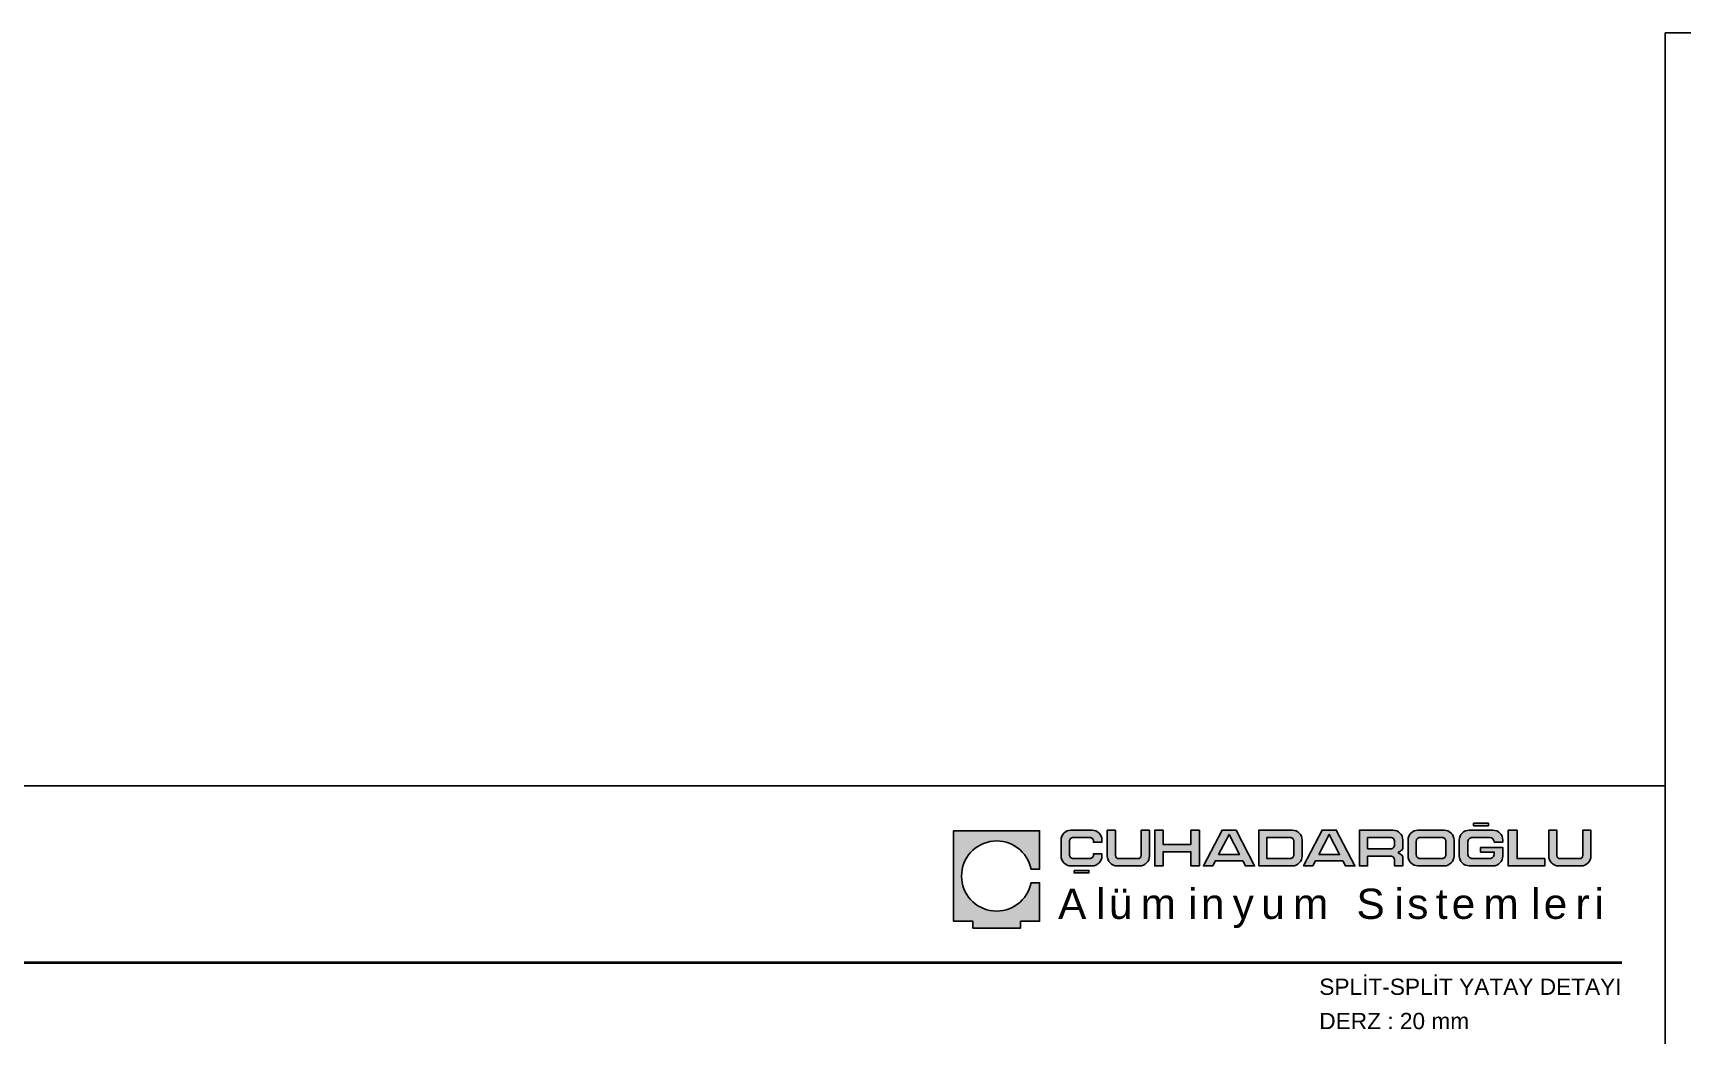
# Model space of a CAD drawing. Header units: millimetres. Extents: x -624 to 1947, y 11274 to 11571.
# Drawn here: x 1548.8 to 1739.4, y 11455.5 to 11571.3 of the extents above; entities that cross this region are included whole.
import ezdxf

# ---------------------------------------------------------------- set-up
doc = ezdxf.new("R2010")
doc.units = ezdxf.units.MM
doc.layers.add('Antet', color=7, linetype='Continuous')
doc.styles.get("Standard").update_dxf_attribs({"font": 'arial.ttf'})

# ---------------------------------------------------------------- blocks, each defined once
blk = doc.blocks.new('logo')
at = {"layer": 'Antet'}
blk.add_hatch(color=255, dxfattribs=at).paths.add_polyline_path([(-430216.08, 79965.4), (-430215.09, 79965.4), (-430215.09, 79969.85), (-430225.03, 79969.85), (-430225.03, 79959.39), (-430222.81, 79959.39), (-430222.81, 79958.6), (-430217.31, 79958.6), (-430217.31, 79959.39), (-430215.09, 79959.39), (-430215.09, 79963.83), (-430216.08, 79963.83, -10.235635)])
h = blk.add_hatch(color=255, dxfattribs=at)
h.paths.add_polyline_path([(-430211.64, 79968.64, -0.414214), (-430211.2, 79969.07), (-430209.3, 79969.07, -0.414214), (-430208.87, 79968.64), (-430208.87, 79968.51), (-430207.89, 79968.51), (-430207.89, 79968.77, 0.414214), (-430209.03, 79969.91), (-430211.48, 79969.91, 0.414214), (-430212.62, 79968.77), (-430212.62, 79966.93, 0.414214), (-430211.48, 79965.79), (-430209.03, 79965.79, 0.414214), (-430207.89, 79966.93), (-430207.89, 79967.18), (-430208.87, 79967.18), (-430208.87, 79967.06, -0.414214), (-430209.3, 79966.63), (-430211.2, 79966.63, -0.414214), (-430211.64, 79967.06)])
h.paths.add_polyline_path([(-430211.12, 79965.27), (-430211.12, 79964.98), (-430209.39, 79964.98), (-430209.39, 79965.27)])
h.paths.add_polyline_path([(-430203.54, 79965.79, 0.414214), (-430202.4, 79966.93), (-430202.4, 79969.91), (-430203.36, 79969.91), (-430203.36, 79966.97, -0.414214), (-430203.7, 79966.63), (-430205.98, 79966.63, -0.414214), (-430206.33, 79966.97), (-430206.33, 79969.91), (-430207.28, 79969.91), (-430207.28, 79966.93, 0.414214), (-430206.14, 79965.79)])
h.paths.add_polyline_path([(-430200.82, 79967.43), (-430197.61, 79967.43), (-430197.61, 79965.79), (-430196.63, 79965.79), (-430196.63, 79969.91), (-430197.61, 79969.91), (-430197.61, 79968.27), (-430200.82, 79968.27), (-430200.82, 79969.91), (-430201.8, 79969.91), (-430201.8, 79965.79), (-430200.82, 79965.79)])
h.paths.add_polyline_path([(-430196.17, 79965.79), (-430195.09, 79965.79), (-430194.79, 79966.39), (-430191.63, 79966.39), (-430191.32, 79965.79), (-430190.25, 79965.79), (-430192.39, 79969.93), (-430194.02, 79969.93)])
h.paths.add_polyline_path([(-430194.41, 79967.1), (-430193.21, 79969.43), (-430192, 79967.1)], flags=16)
h.paths.add_polyline_path([(-430189.78, 79965.79), (-430185.9, 79965.79, 0.414214), (-430184.76, 79966.93), (-430184.76, 79968.77, 0.414214), (-430185.9, 79969.91), (-430189.78, 79969.91)])
h.paths.add_polyline_path([(-430188.83, 79969.07), (-430186.15, 79969.07, -0.414214), (-430185.71, 79968.64), (-430185.71, 79967.06, -0.414214), (-430186.15, 79966.63), (-430188.83, 79966.63)], flags=16)
h.paths.add_polyline_path([(-430183.21, 79966.39), (-430180.06, 79966.39), (-430179.75, 79965.79), (-430178.67, 79965.79), (-430180.82, 79969.93), (-430182.45, 79969.93), (-430184.6, 79965.79), (-430183.52, 79965.79)])
h.paths.add_polyline_path([(-430182.84, 79967.1), (-430181.63, 79969.43), (-430180.43, 79967.1)], flags=16)
h.paths.add_polyline_path([(-430177.2, 79966.9), (-430174.52, 79966.9, -0.414214), (-430174.08, 79966.47), (-430174.08, 79965.79), (-430173.13, 79965.79), (-430173.13, 79966.73, 0.203358), (-430173.26, 79967.04, 0.098259), (-430173.64, 79967.28), (-430173.64, 79967.38, 0.058399), (-430173.32, 79967.55, 0.246853), (-430173.13, 79967.91), (-430173.13, 79968.77, 0.414214), (-430174.27, 79969.91), (-430178.15, 79969.91), (-430178.15, 79965.79), (-430177.2, 79965.79)])
h.paths.add_polyline_path([(-430177.2, 79967.77), (-430177.2, 79969.07), (-430174.55, 79969.07, -0.414214), (-430174.08, 79968.61), (-430174.08, 79968.2, -0.414214), (-430174.52, 79967.77)], flags=16)
h.paths.add_polyline_path([(-430168.35, 79965.79, 0.414214), (-430167.21, 79966.93), (-430167.21, 79968.77, 0.414214), (-430168.35, 79969.91), (-430171.39, 79969.91, 0.414214), (-430172.52, 79968.77), (-430172.52, 79966.93, 0.414214), (-430171.39, 79965.79)])
h.paths.add_polyline_path([(-430171.14, 79966.63, -0.414214), (-430171.57, 79967.06), (-430171.57, 79968.64, -0.414214), (-430171.14, 79969.07), (-430168.6, 79969.07, -0.414214), (-430168.16, 79968.64), (-430168.16, 79967.06, -0.414214), (-430168.6, 79966.63)], flags=16)
h.paths.add_polyline_path([(-430165.47, 79965.79), (-430162.72, 79965.79, 0.414214), (-430161.58, 79966.93), (-430161.58, 79967.93), (-430164.15, 79967.93), (-430164.15, 79967.38), (-430162.56, 79967.38), (-430162.56, 79967.18, -0.414214), (-430163.11, 79966.63), (-430165.07, 79966.63, -0.414214), (-430165.62, 79967.18), (-430165.62, 79968.52, -0.414214), (-430165.07, 79969.07), (-430163.11, 79969.07, -0.407741), (-430162.56, 79968.53), (-430161.58, 79968.53), (-430161.58, 79968.77, 0.414214), (-430162.72, 79969.91), (-430165.47, 79969.91, 0.414214), (-430166.6, 79968.77), (-430166.6, 79966.93, 0.414214)])
h.paths.add_polyline_path([(-430163.23, 79970.43), (-430163.23, 79970.72), (-430164.96, 79970.72), (-430164.96, 79970.43)])
h.paths.add_polyline_path([(-430156.73, 79965.79), (-430156.73, 79966.63), (-430159.92, 79966.63), (-430159.92, 79969.91), (-430160.97, 79969.91), (-430160.97, 79965.79)])
h.paths.add_polyline_path([(-430155.32, 79966.97), (-430155.32, 79969.91), (-430156.27, 79969.91), (-430156.27, 79966.93, 0.414214), (-430155.13, 79965.79), (-430152.53, 79965.79, 0.414214), (-430151.39, 79966.93), (-430151.39, 79969.91), (-430152.34, 79969.91), (-430152.34, 79966.97, -0.414214), (-430152.69, 79966.63), (-430154.97, 79966.63, -0.414214)])
at = {"layer": 'Antet', "color": 255}
for points in [[(-430217.31, 79959.39), (-430217.31, 79958.6), (-430222.81, 79958.6), (-430222.81, 79959.39), (-430225.03, 79959.39), (-430225.03, 79969.85), (-430215.09, 79969.85), (-430215.09, 79965.4), (-430216.08, 79965.4, 10.235635), (-430216.08, 79963.83), (-430215.09, 79963.83), (-430215.09, 79959.39)], [(-430211.2, 79966.63, -0.414214), (-430211.64, 79967.06), (-430211.64, 79968.64, -0.414214), (-430211.2, 79969.07), (-430209.3, 79969.07, -0.414214), (-430208.87, 79968.64), (-430208.87, 79968.51), (-430207.89, 79968.51), (-430207.89, 79968.77, 0.414214), (-430209.03, 79969.91), (-430211.48, 79969.91, 0.414214), (-430212.62, 79968.77), (-430212.62, 79966.93, 0.414214), (-430211.48, 79965.79), (-430209.03, 79965.79, 0.414214), (-430207.89, 79966.93), (-430207.89, 79967.18), (-430208.87, 79967.18), (-430208.87, 79967.06, -0.414214), (-430209.3, 79966.63)], [(-430203.7, 79966.63), (-430205.98, 79966.63, -0.414214), (-430206.33, 79966.97), (-430206.33, 79969.91), (-430207.28, 79969.91), (-430207.28, 79966.93, 0.414214), (-430206.14, 79965.79), (-430203.54, 79965.79, 0.414214), (-430202.4, 79966.93), (-430202.4, 79969.91), (-430203.36, 79969.91), (-430203.36, 79966.97, -0.414214)], [(-430189.78, 79965.79), (-430189.78, 79969.91), (-430185.9, 79969.91, -0.414214), (-430184.76, 79968.77), (-430184.76, 79966.93, -0.414214), (-430185.9, 79965.79)], [(-430173.13, 79966.73), (-430173.13, 79965.79), (-430174.08, 79965.79), (-430174.08, 79966.47, 0.414214), (-430174.52, 79966.9), (-430177.2, 79966.9), (-430177.2, 79965.79), (-430178.15, 79965.79), (-430178.15, 79969.91), (-430174.27, 79969.91, -0.414214), (-430173.13, 79968.77), (-430173.13, 79967.91, -0.246853), (-430173.32, 79967.55, -0.058399), (-430173.64, 79967.38), (-430173.64, 79967.28, -0.098259), (-430173.26, 79967.04, -0.203358)], [(-430168.35, 79965.79), (-430171.39, 79965.79, -0.414214), (-430172.52, 79966.93), (-430172.52, 79968.77, -0.414214), (-430171.39, 79969.91), (-430168.35, 79969.91, -0.414214), (-430167.21, 79968.77), (-430167.21, 79966.93, -0.414214)], [(-430162.56, 79967.18), (-430162.56, 79967.38), (-430164.15, 79967.38), (-430164.15, 79967.93), (-430161.58, 79967.93), (-430161.58, 79966.93, -0.414214), (-430162.72, 79965.79), (-430165.47, 79965.79, -0.414214), (-430166.6, 79966.93), (-430166.6, 79968.77, -0.414214), (-430165.47, 79969.91), (-430162.72, 79969.91, -0.414214), (-430161.58, 79968.77), (-430161.58, 79968.53), (-430162.56, 79968.53, 0.407741), (-430163.11, 79969.07), (-430165.07, 79969.07, 0.414214), (-430165.62, 79968.52), (-430165.62, 79967.18, 0.414214), (-430165.07, 79966.63), (-430163.11, 79966.63, 0.414214)], [(-430155.13, 79965.79), (-430152.53, 79965.79, 0.414214), (-430151.39, 79966.93), (-430151.39, 79969.91), (-430152.34, 79969.91), (-430152.34, 79966.97, -0.414214), (-430152.69, 79966.63), (-430154.97, 79966.63, -0.414214), (-430155.32, 79966.97), (-430155.32, 79969.91), (-430156.27, 79969.91), (-430156.27, 79966.93, 0.414214)], [(-430185.71, 79968.64, 0.414214), (-430186.15, 79969.07), (-430188.83, 79969.07), (-430188.83, 79966.63), (-430186.15, 79966.63, 0.414214), (-430185.71, 79967.06)], [(-430174.55, 79969.07, -0.414214), (-430174.08, 79968.61), (-430174.08, 79968.2, -0.414214), (-430174.52, 79967.77), (-430177.2, 79967.77), (-430177.2, 79969.07)], [(-430168.16, 79968.64), (-430168.16, 79967.06, -0.414214), (-430168.6, 79966.63), (-430171.14, 79966.63, -0.414214), (-430171.57, 79967.06), (-430171.57, 79968.64, -0.414214), (-430171.14, 79969.07), (-430168.6, 79969.07, -0.414214)]]:
    blk.add_lwpolyline(points, format="xyb", close=True, dxfattribs=at)
for points in [[(-430200.82, 79969.91), (-430200.82, 79968.27), (-430197.61, 79968.27), (-430197.61, 79969.91), (-430196.63, 79969.91), (-430196.63, 79965.79), (-430197.61, 79965.79), (-430197.61, 79967.43), (-430200.82, 79967.43), (-430200.82, 79965.79), (-430201.8, 79965.79), (-430201.8, 79969.91)], [(-430195.09, 79965.79), (-430194.79, 79966.39), (-430191.63, 79966.39), (-430191.32, 79965.79), (-430190.25, 79965.79), (-430192.39, 79969.93), (-430194.02, 79969.93), (-430196.17, 79965.79)], [(-430183.52, 79965.79), (-430183.21, 79966.39), (-430180.06, 79966.39), (-430179.75, 79965.79), (-430178.67, 79965.79), (-430180.82, 79969.93), (-430182.45, 79969.93), (-430184.6, 79965.79)], [(-430164.96, 79970.72), (-430164.96, 79970.43), (-430163.23, 79970.43), (-430163.23, 79970.72)], [(-430160.97, 79969.91), (-430160.97, 79965.79), (-430156.73, 79965.79), (-430156.73, 79966.63), (-430159.92, 79966.63), (-430159.92, 79969.91)], [(-430194.41, 79967.1), (-430192, 79967.1), (-430193.21, 79969.43)], [(-430182.84, 79967.1), (-430180.43, 79967.1), (-430181.63, 79969.43)], [(-430211.12, 79965.27), (-430211.12, 79964.98), (-430209.39, 79964.98), (-430209.39, 79965.27)]]:
    blk.add_lwpolyline(points, close=True, dxfattribs=at)
at = {"layer": 'Antet', "color": 255, "insert": (-430212.96, 79963.16), "char_height": 3.5, "attachment_point": 1}
blk.add_mtext('{\\fArial|b0|i0|c162|p34;\\T1.35;Alüminyum Sistemleri}', dxfattribs=at)

msp = doc.modelspace()

# ---------------------------------------------------------------- linework, layer by layer
at = {"layer": 'Antet', "color": 140}
for points in [[(1947.45, 11274.303), (1947.45, 11571.303), (1737.45, 11571.303), (1737.45, 11274.303)], [(1737.45, 11274.303), (1440.45, 11274.303), (1440.45, 11484.303), (1737.45, 11484.303)]]:
    msp.add_lwpolyline(points, close=True, dxfattribs=at)
at = {"layer": 'Antet', "const_width": 0.3}
msp.add_lwpolyline([(1458.884, 11463.861), (1732.467, 11463.861)], dxfattribs=at)

# ---------------------------------------------------------------- block references
at = {"layer": 'Antet', "color": 0}
msp.add_blockref('logo', (431880.257, -68490.745), dxfattribs=at)

# ---------------------------------------------------------------- texts
at = {"layer": 'Antet', "char_height": 1.875, "attachment_point": 1}
for s, insert in [('{\\fArial|b0|i0|c162|p34;SPLİT-SPLİT YATAY DETAYI          }', (1697.477, 11462.012)), ('{\\fArial|b0|i0|c162|p34;DERZ : 20 mm}', (1697.477, 11458.052))]:
    msp.add_mtext(s, dxfattribs=dict(at, insert=insert))

doc.saveas('drawing.dxf')
